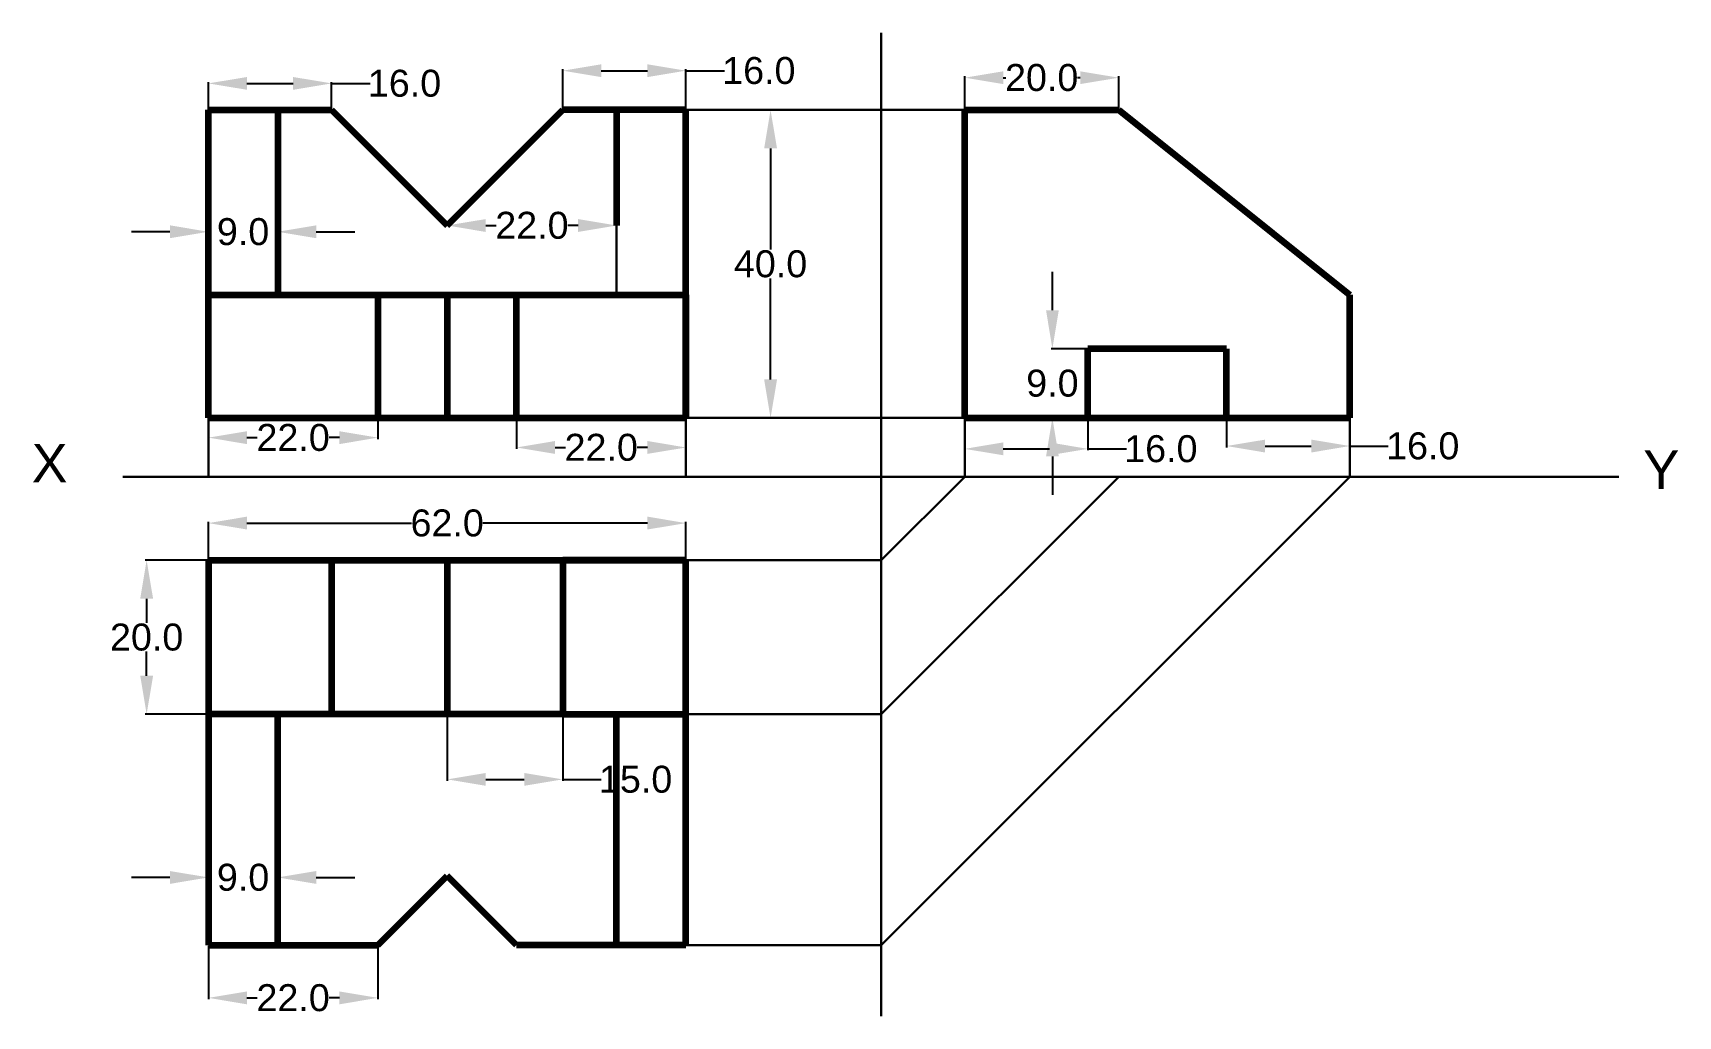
# Model space of a CAD drawing. Header units: millimetres. Extents: x -29 to 185, y 46 to 173.
import ezdxf

# ---------------------------------------------------------------- set-up
doc = ezdxf.new("R2010")
doc.units = ezdxf.units.MM
doc.layers.add('thick continuous', color=7, linetype='Continuous', lineweight=30)
doc.styles.get("Standard").update_dxf_attribs({"font": 'arial.ttf'})
doc.dimstyles.get("Standard").update_dxf_attribs({"dimtxt": 3.5, "dimasz": 5, "dimexe": 0.18, "dimexo": 0.0625, "dimgap": 0.09, "dimtad": 0, "dimtih": 1, "dimtoh": 1, "dimdec": 1, "dimzin": 0, "dimdsep": 46, "dimtxsty": 'Standard', "dimcen": 0.09, "dimadec": 0, "dimazin": 0, "dimtfac": 1, "dimtdec": 1, "dimtofl": 0, "dimtmove": 0, "dimatfit": 3, "dimfxl": 1, "dimtolj": 1, "dimtzin": 0, "dimarcsym": 0})

# ---------------------------------------------------------------- blocks, each defined once
blk = doc.blocks.new('*D56')
at = {"layer": 'Defpoints', "color": 0, "transparency": 16777216}
for p in [(10.17, 166.7), (-5.83, 163.25), (10.17, 163.25)]:
    blk.add_point(p, dxfattribs=at)
at = {"layer": 'thick continuous', "color": 0, "lineweight": -2, "transparency": 16777216}
for p, q in [((-5.83, 163.31), (-5.83, 166.88)), ((-0.83, 166.7), (5.17, 166.7)), ((10.17, 163.31), (10.17, 166.88)), ((10.17, 166.7), (15.17, 166.7))]:
    blk.add_line(p, q, dxfattribs=at)
at = {"layer": 'thick continuous', "color": 0, "transparency": 16777216}
for points in [[(-0.83, 167.53), (-0.83, 165.87), (-5.83, 166.7)], [(5.17, 167.53), (5.17, 165.87), (10.17, 166.7)]]:
    blk.add_solid(points, dxfattribs=at)
at = {"layer": 'thick continuous', "color": 0, "transparency": 16777216, "insert": (19.63, 166.7), "char_height": 3.5, "attachment_point": 5}
blk.add_mtext('\\A1;16.0', dxfattribs=at)
blk = doc.blocks.new('*D57')
at = {"layer": 'Defpoints', "color": 0, "transparency": 16777216}
for p in [(56.17, 168.35), (40.17, 163.25), (56.17, 163.25)]:
    blk.add_point(p, dxfattribs=at)
at = {"layer": 'thick continuous', "color": 0, "lineweight": -2, "transparency": 16777216}
for p, q in [((40.17, 163.31), (40.17, 168.53)), ((45.17, 168.35), (51.17, 168.35)), ((56.17, 163.31), (56.17, 168.53)), ((56.17, 168.35), (61.17, 168.35))]:
    blk.add_line(p, q, dxfattribs=at)
at = {"layer": 'thick continuous', "color": 0, "transparency": 16777216}
for points in [[(45.17, 169.18), (45.17, 167.52), (40.17, 168.35)], [(51.17, 169.18), (51.17, 167.52), (56.17, 168.35)]]:
    blk.add_solid(points, dxfattribs=at)
at = {"layer": 'thick continuous', "color": 0, "transparency": 16777216, "insert": (65.63, 168.35), "char_height": 3.5, "attachment_point": 5}
blk.add_mtext('\\A1;16.0', dxfattribs=at)
blk = doc.blocks.new('*D58')
at = {"layer": 'Defpoints', "color": 0, "transparency": 16777216}
for p in [(56.17, 163.25), (56.17, 123.25), (67.15, 123.25)]:
    blk.add_point(p, dxfattribs=at)
at = {"layer": 'thick continuous', "color": 0, "lineweight": -2, "transparency": 16777216}
for p, q in [((56.23, 163.25), (67.33, 163.25)), ((67.15, 158.25), (67.15, 145.12)), ((67.15, 128.25), (67.15, 141.37)), ((56.23, 123.25), (67.33, 123.25))]:
    blk.add_line(p, q, dxfattribs=at)
at = {"layer": 'thick continuous', "color": 0, "transparency": 16777216}
for points in [[(66.32, 158.25), (67.99, 158.25), (67.15, 163.25)], [(66.32, 128.25), (67.99, 128.25), (67.15, 123.25)]]:
    blk.add_solid(points, dxfattribs=at)
at = {"layer": 'thick continuous', "color": 0, "transparency": 16777216, "insert": (67.15, 143.25), "char_height": 3.5, "attachment_point": 5}
blk.add_mtext('\\A1;40.0', dxfattribs=at)
blk = doc.blocks.new('*D59')
at = {"layer": 'Defpoints', "color": 0, "transparency": 16777216}
for p in [(3.17, 147.43), (-5.83, 139.25), (3.17, 139.25)]:
    blk.add_point(p, dxfattribs=at)
at = {"layer": 'thick continuous', "color": 0, "lineweight": -2, "transparency": 16777216}
for p, q in [((-10.83, 147.43), (-15.83, 147.43)), ((-5.83, 139.31), (-5.83, 147.61)), ((3.17, 139.31), (3.17, 147.61)), ((8.17, 147.43), (13.17, 147.43))]:
    blk.add_line(p, q, dxfattribs=at)
at = {"layer": 'thick continuous', "color": 0, "transparency": 16777216}
for points in [[(-10.83, 148.27), (-10.83, 146.6), (-5.83, 147.43)], [(8.17, 148.27), (8.17, 146.6), (3.17, 147.43)]]:
    blk.add_solid(points, dxfattribs=at)
at = {"layer": 'thick continuous', "color": 0, "lineweight": 158, "transparency": 16777216, "insert": (-1.33, 147.43), "char_height": 3.5, "attachment_point": 5}
blk.add_mtext('\\A1;9.0', dxfattribs=at)
blk = doc.blocks.new('*D60')
at = {"layer": 'Defpoints', "color": 0, "transparency": 16777216}
for p in [(-5.83, 123.25), (16.17, 123.25), (16.17, 120.7)]:
    blk.add_point(p, dxfattribs=at)
at = {"layer": 'thick continuous', "color": 0, "lineweight": -2, "transparency": 16777216}
for p, q in [((-5.83, 123.18), (-5.83, 120.52)), ((16.17, 123.18), (16.17, 120.52)), ((-0.83, 120.7), (0.51, 120.7)), ((11.17, 120.7), (9.83, 120.7))]:
    blk.add_line(p, q, dxfattribs=at)
at = {"layer": 'thick continuous', "color": 0, "transparency": 16777216}
for points in [[(-0.83, 121.53), (-0.83, 119.86), (-5.83, 120.7)], [(11.17, 121.53), (11.17, 119.86), (16.17, 120.7)]]:
    blk.add_solid(points, dxfattribs=at)
at = {"layer": 'thick continuous', "color": 0, "transparency": 16777216, "insert": (5.17, 120.7), "char_height": 3.5, "attachment_point": 5}
blk.add_mtext('\\A1;22.0', dxfattribs=at)
blk = doc.blocks.new('*D61')
at = {"layer": 'Defpoints', "color": 0, "transparency": 16777216}
for p in [(34.17, 123.25), (56.17, 123.25), (56.17, 119.42)]:
    blk.add_point(p, dxfattribs=at)
at = {"layer": 'thick continuous', "color": 0, "lineweight": -2, "transparency": 16777216}
for p, q in [((34.17, 123.18), (34.17, 119.24)), ((56.17, 123.18), (56.17, 119.24)), ((39.17, 119.42), (40.51, 119.42)), ((51.17, 119.42), (49.83, 119.42))]:
    blk.add_line(p, q, dxfattribs=at)
at = {"layer": 'thick continuous', "color": 0, "transparency": 16777216}
for points in [[(39.17, 120.26), (39.17, 118.59), (34.17, 119.42)], [(51.17, 120.26), (51.17, 118.59), (56.17, 119.42)]]:
    blk.add_solid(points, dxfattribs=at)
at = {"layer": 'thick continuous', "color": 0, "transparency": 16777216, "insert": (45.17, 119.42), "char_height": 3.5, "attachment_point": 5}
blk.add_mtext('\\A1;22.0', dxfattribs=at)
blk = doc.blocks.new('*D62')
at = {"layer": 'Defpoints', "color": 0, "transparency": 16777216}
for p in [(56.17, 109.6), (-5.83, 104.78), (56.17, 104.78)]:
    blk.add_point(p, dxfattribs=at)
at = {"layer": 'thick continuous', "color": 0, "lineweight": -2, "transparency": 16777216}
for p, q in [((-5.83, 104.85), (-5.83, 109.78)), ((-0.83, 109.6), (20.53, 109.6)), ((51.17, 109.6), (29.81, 109.6)), ((56.17, 104.85), (56.17, 109.78))]:
    blk.add_line(p, q, dxfattribs=at)
at = {"layer": 'thick continuous', "color": 0, "transparency": 16777216}
for points in [[(-0.83, 110.44), (-0.83, 108.77), (-5.83, 109.6)], [(51.17, 110.44), (51.17, 108.77), (56.17, 109.6)]]:
    blk.add_solid(points, dxfattribs=at)
at = {"layer": 'thick continuous', "color": 0, "transparency": 16777216, "insert": (25.17, 109.6), "char_height": 3.5, "attachment_point": 5}
blk.add_mtext('\\A1;62.0', dxfattribs=at)
blk = doc.blocks.new('*D63')
at = {"layer": 'Defpoints', "color": 0, "transparency": 16777216}
for p in [(25.17, 148.25), (25.17, 148.25), (47.17, 148.25)]:
    blk.add_point(p, dxfattribs=at)
at = {"layer": 'thick continuous', "color": 0, "lineweight": -2, "transparency": 16777216}
for p, q in [((25.17, 148.31), (25.17, 148.43)), ((30.17, 148.25), (31.51, 148.25)), ((42.17, 148.25), (40.83, 148.25)), ((47.17, 148.31), (47.17, 148.43))]:
    blk.add_line(p, q, dxfattribs=at)
at = {"layer": 'thick continuous', "color": 0, "transparency": 16777216}
for points in [[(30.17, 149.08), (30.17, 147.41), (25.17, 148.25)], [(42.17, 149.08), (42.17, 147.41), (47.17, 148.25)]]:
    blk.add_solid(points, dxfattribs=at)
at = {"layer": 'thick continuous', "color": 0, "transparency": 16777216, "insert": (36.17, 148.25), "char_height": 3.5, "attachment_point": 5}
blk.add_mtext('\\A1;22.0', dxfattribs=at)
blk = doc.blocks.new('*D64')
at = {"layer": 'Defpoints', "color": 0, "transparency": 16777216}
for p in [(3.17, 63.59), (-5.83, 54.78), (3.17, 54.78)]:
    blk.add_point(p, dxfattribs=at)
at = {"layer": 'thick continuous', "color": 0, "lineweight": -2, "transparency": 16777216}
for p, q in [((-10.83, 63.59), (-15.83, 63.59)), ((-5.83, 54.85), (-5.83, 63.77)), ((3.17, 54.85), (3.17, 63.77)), ((8.17, 63.59), (13.17, 63.59))]:
    blk.add_line(p, q, dxfattribs=at)
at = {"layer": 'thick continuous', "color": 0, "transparency": 16777216}
for points in [[(-10.83, 64.42), (-10.83, 62.75), (-5.83, 63.59)], [(8.17, 64.42), (8.17, 62.75), (3.17, 63.59)]]:
    blk.add_solid(points, dxfattribs=at)
at = {"layer": 'thick continuous', "color": 0, "transparency": 16777216, "insert": (-1.33, 63.59), "char_height": 3.5, "attachment_point": 5}
blk.add_mtext('\\A1;9.0', dxfattribs=at)
blk = doc.blocks.new('*D65')
at = {"layer": 'Defpoints', "color": 0, "transparency": 16777216}
for p in [(-5.83, 54.78), (16.17, 54.78), (16.17, 47.95)]:
    blk.add_point(p, dxfattribs=at)
at = {"layer": 'thick continuous', "color": 0, "lineweight": -2, "transparency": 16777216}
for p, q in [((-5.83, 54.72), (-5.83, 47.77)), ((16.17, 54.72), (16.17, 47.77)), ((-0.83, 47.95), (0.51, 47.95)), ((11.17, 47.95), (9.83, 47.95))]:
    blk.add_line(p, q, dxfattribs=at)
at = {"layer": 'thick continuous', "color": 0, "transparency": 16777216}
for points in [[(-0.83, 48.78), (-0.83, 47.11), (-5.83, 47.95)], [(11.17, 48.78), (11.17, 47.11), (16.17, 47.95)]]:
    blk.add_solid(points, dxfattribs=at)
at = {"layer": 'thick continuous', "color": 0, "transparency": 16777216, "insert": (5.17, 47.95), "char_height": 3.5, "attachment_point": 5}
blk.add_mtext('\\A1;22.0', dxfattribs=at)
blk = doc.blocks.new('*D66')
at = {"layer": 'Defpoints', "color": 0, "transparency": 16777216}
for p in [(-5.83, 104.78), (-13.85, 84.78), (-5.83, 84.78)]:
    blk.add_point(p, dxfattribs=at)
at = {"layer": 'thick continuous', "color": 0, "lineweight": -2, "transparency": 16777216}
for p, q in [((-5.9, 104.78), (-14.03, 104.78)), ((-13.85, 99.78), (-13.85, 96.66)), ((-13.85, 89.78), (-13.85, 92.91)), ((-5.9, 84.78), (-14.03, 84.78))]:
    blk.add_line(p, q, dxfattribs=at)
at = {"layer": 'thick continuous', "color": 0, "transparency": 16777216}
for points in [[(-14.68, 99.78), (-13.01, 99.78), (-13.85, 104.78)], [(-14.68, 89.78), (-13.01, 89.78), (-13.85, 84.78)]]:
    blk.add_solid(points, dxfattribs=at)
at = {"layer": 'thick continuous', "color": 0, "transparency": 16777216, "insert": (-13.85, 94.78), "char_height": 3.5, "attachment_point": 5}
blk.add_mtext('\\A1;20.0', dxfattribs=at)
blk = doc.blocks.new('*D67')
at = {"layer": 'Defpoints', "color": 0, "transparency": 16777216}
for p in [(25.17, 84.78), (40.17, 84.78), (40.17, 76.32)]:
    blk.add_point(p, dxfattribs=at)
at = {"layer": 'thick continuous', "color": 0, "lineweight": -2, "transparency": 16777216}
for p, q in [((25.17, 84.72), (25.17, 76.14)), ((40.17, 84.72), (40.17, 76.14)), ((30.17, 76.32), (35.17, 76.32)), ((40.17, 76.32), (45.17, 76.32))]:
    blk.add_line(p, q, dxfattribs=at)
at = {"layer": 'thick continuous', "color": 0, "transparency": 16777216}
for points in [[(30.17, 77.15), (30.17, 75.49), (25.17, 76.32)], [(35.17, 77.15), (35.17, 75.49), (40.17, 76.32)]]:
    blk.add_solid(points, dxfattribs=at)
at = {"layer": 'thick continuous', "color": 0, "transparency": 16777216, "insert": (49.63, 76.32), "char_height": 3.5, "attachment_point": 5}
blk.add_mtext('\\A1;15.0', dxfattribs=at)
blk = doc.blocks.new('*D68')
at = {"layer": 'Defpoints', "color": 0, "transparency": 16777216}
for p in [(92.35, 123.25), (108.35, 123.25), (108.35, 119.24)]:
    blk.add_point(p, dxfattribs=at)
at = {"layer": 'thick continuous', "color": 0, "lineweight": -2, "transparency": 16777216}
for p, q in [((92.35, 123.18), (92.35, 119.06)), ((108.35, 123.18), (108.35, 119.06)), ((97.35, 119.24), (103.35, 119.24)), ((108.35, 119.24), (113.35, 119.24))]:
    blk.add_line(p, q, dxfattribs=at)
at = {"layer": 'thick continuous', "color": 0, "transparency": 16777216}
for points in [[(97.35, 120.08), (97.35, 118.41), (92.35, 119.24)], [(103.35, 120.08), (103.35, 118.41), (108.35, 119.24)]]:
    blk.add_solid(points, dxfattribs=at)
at = {"layer": 'thick continuous', "color": 0, "transparency": 16777216, "insert": (117.82, 119.24), "char_height": 3.5, "attachment_point": 5}
blk.add_mtext('\\A1;16.0', dxfattribs=at)
blk = doc.blocks.new('*D69')
at = {"layer": 'Defpoints', "color": 0, "transparency": 16777216}
for p in [(103.74, 132.25), (108.35, 132.25), (108.8, 123.25)]:
    blk.add_point(p, dxfattribs=at)
at = {"layer": 'thick continuous', "color": 0, "lineweight": -2, "transparency": 16777216}
for p, q in [((103.74, 137.25), (103.74, 142.25)), ((108.29, 132.25), (103.56, 132.25)), ((108.74, 123.25), (103.56, 123.25)), ((103.74, 118.25), (103.74, 113.25))]:
    blk.add_line(p, q, dxfattribs=at)
at = {"layer": 'thick continuous', "color": 0, "transparency": 16777216}
for points in [[(102.91, 137.25), (104.57, 137.25), (103.74, 132.25)], [(102.91, 118.25), (104.57, 118.25), (103.74, 123.25)]]:
    blk.add_solid(points, dxfattribs=at)
at = {"layer": 'thick continuous', "color": 0, "transparency": 16777216, "insert": (103.74, 127.75), "char_height": 3.5, "attachment_point": 5}
blk.add_mtext('\\A1;9.0', dxfattribs=at)
blk = doc.blocks.new('*D70')
at = {"layer": 'Defpoints', "color": 0, "transparency": 16777216}
for p in [(112.35, 167.44), (92.35, 163.25), (112.35, 163.25)]:
    blk.add_point(p, dxfattribs=at)
at = {"layer": 'thick continuous', "color": 0, "lineweight": -2, "transparency": 16777216}
for p, q in [((92.35, 163.31), (92.35, 167.62)), ((97.35, 167.44), (97.69, 167.44)), ((107.35, 167.44), (107.01, 167.44)), ((112.35, 163.31), (112.35, 167.62))]:
    blk.add_line(p, q, dxfattribs=at)
at = {"layer": 'thick continuous', "color": 0, "transparency": 16777216}
for points in [[(97.35, 168.27), (97.35, 166.61), (92.35, 167.44)], [(107.35, 168.27), (107.35, 166.61), (112.35, 167.44)]]:
    blk.add_solid(points, dxfattribs=at)
at = {"layer": 'thick continuous', "color": 0, "transparency": 16777216, "insert": (102.35, 167.44), "char_height": 3.5, "attachment_point": 5}
blk.add_mtext('\\A1;20.0', dxfattribs=at)
blk = doc.blocks.new('*D71')
at = {"layer": 'Defpoints', "color": 0, "transparency": 16777216}
for p in [(126.35, 123.25), (142.35, 123.25), (142.35, 119.61)]:
    blk.add_point(p, dxfattribs=at)
at = {"layer": 'thick continuous', "color": 0, "lineweight": -2, "transparency": 16777216}
for p, q in [((126.35, 123.18), (126.35, 119.43)), ((142.35, 123.18), (142.35, 119.43)), ((131.35, 119.61), (137.35, 119.61)), ((142.35, 119.61), (147.35, 119.61))]:
    blk.add_line(p, q, dxfattribs=at)
at = {"layer": 'thick continuous', "color": 0, "transparency": 16777216}
for points in [[(131.35, 120.44), (131.35, 118.77), (126.35, 119.61)], [(137.35, 120.44), (137.35, 118.77), (142.35, 119.61)]]:
    blk.add_solid(points, dxfattribs=at)
at = {"layer": 'thick continuous', "color": 0, "transparency": 16777216, "insert": (151.82, 119.61), "char_height": 3.5, "attachment_point": 5}
blk.add_mtext('\\A1;16.0', dxfattribs=at)

msp = doc.modelspace()

# ---------------------------------------------------------------- linework, layer by layer
at = {"layer": 'thick continuous'}
for p, q in [((81.53, 173.26), (81.53, 45.58)), ((-5.83, 163.25), (3.17, 163.25)), ((56.17, 163.25), (47.17, 163.25)), ((47.17, 163.25), (47.17, 139.25)), ((47.17, 163.25), (47.17, 148.25)), ((56.17, 163.25), (56.17, 148.25)), ((56.17, 163.25), (92.35, 163.25)), ((92.35, 115.6), (92.35, 157.62)), ((-5.83, 139.25), (-5.83, 123.25)), ((-5.83, 139.25), (16.17, 139.25)), ((142.35, 115.6), (142.35, 139.25)), ((142.35, 123.25), (142.35, 139.25)), ((-5.83, 123.25), (-5.83, 115.6)), ((16.17, 123.25), (-5.83, 123.25)), ((56.17, 123.25), (34.17, 123.25)), ((56.17, 123.25), (56.17, 115.6)), ((56.17, 123.25), (92.35, 123.25)), ((142.35, 123.25), (126.35, 123.25)), ((-16.94, 115.6), (177.27, 115.6)), ((81.53, 104.78), (92.35, 115.6)), ((81.53, 54.78), (142.35, 115.6)), ((81.53, 84.78), (112.35, 115.6)), ((56.17, 104.78), (81.53, 104.78)), ((56.17, 84.78), (81.53, 84.78)), ((-5.83, 54.78), (16.17, 54.78)), ((-5.83, 54.78), (3.17, 54.78)), ((34.17, 54.78), (56.17, 54.78)), ((56.17, 54.78), (47.17, 54.78)), ((56.17, 54.78), (81.53, 54.78))]:
    msp.add_line(p, q, dxfattribs=at)
at = {"layer": 'thick continuous', "lineweight": 158}
for p, q in [((-5.83, 123.25), (-5.83, 163.25)), ((-5.83, 163.25), (10.17, 163.25)), ((3.17, 163.25), (3.17, 139.25)), ((10.17, 163.25), (25.17, 148.25)), ((25.17, 148.25), (40.17, 163.25)), ((56.17, 163.25), (40.17, 163.25)), ((47.17, 163.25), (47.17, 148.25)), ((56.17, 123.25), (56.17, 163.25)), ((92.35, 123.25), (92.35, 163.25)), ((92.35, 163.25), (112.35, 163.25)), ((112.35, 163.25), (142.35, 139.25)), ((-5.83, 139.25), (56.17, 139.25)), ((16.17, 139.25), (16.17, 123.25)), ((25.17, 139.25), (25.17, 123.25)), ((34.17, 123.25), (34.17, 139.25)), ((34.17, 139.25), (56.17, 139.25)), ((56.17, 123.25), (56.17, 139.25)), ((56.17, 139.25), (56.17, 123.25)), ((142.35, 123.25), (142.35, 139.25)), ((108.35, 123.25), (108.35, 132.25)), ((126.35, 132.25), (108.35, 132.25)), ((126.35, 123.25), (126.35, 132.25)), ((-5.83, 123.25), (56.17, 123.25)), ((92.35, 123.25), (142.35, 123.25)), ((92.35, 123.25), (108.35, 123.25)), ((-5.83, 104.78), (56.17, 104.78)), ((-5.83, 104.78), (-5.83, 54.78)), ((-5.83, 104.78), (10.17, 104.78)), ((10.17, 104.78), (10.17, 84.78)), ((10.17, 104.78), (32.17, 104.78)), ((10.17, 104.78), (25.17, 104.78)), ((25.17, 104.78), (25.17, 84.78)), ((56.17, 104.78), (40.17, 104.78)), ((40.17, 104.78), (40.17, 84.78)), ((56.17, 54.78), (56.17, 104.78)), ((40.17, 84.78), (-5.83, 84.78)), ((3.17, 54.78), (3.17, 84.78)), ((40.17, 84.78), (56.17, 84.78)), ((47.17, 54.78), (47.17, 84.78)), ((16.17, 54.78), (25.17, 63.78)), ((34.17, 54.78), (25.17, 63.78)), ((-5.83, 54.78), (16.17, 54.78)), ((56.17, 54.78), (34.17, 54.78))]:
    msp.add_line(p, q, dxfattribs=at)

# ---------------------------------------------------------------- texts
at = {"layer": 'thick continuous'}
for s, p in [('X', (-28.77, 114.88)), ('Y', (180.46, 114.03))]:
    msp.add_text(s, height=5, dxfattribs=at).set_placement(p)

# ---------------------------------------------------------------- dimensions: what is measured, and where the dimension line sits
for base, p1, p2, picture, middle in [((10.17, 166.7), (-5.83, 163.25), (10.17, 163.25), '*D56', (19.63, 166.7)), ((56.17, 168.35), (40.17, 163.25), (56.17, 163.25), '*D57', (65.63, 168.35)), ((112.35, 167.44), (92.35, 163.25), (112.35, 163.25), '*D70', (102.35, 167.44)), ((25.17, 148.25), (47.17, 148.25), (25.17, 148.25), '*D63', (36.17, 148.25)), ((16.17, 120.7), (-5.83, 123.25), (16.17, 123.25), '*D60', (5.17, 120.7)), ((56.17, 119.42), (34.17, 123.25), (56.17, 123.25), '*D61', (45.17, 119.42)), ((108.35, 119.24), (92.35, 123.25), (108.35, 123.25), '*D68', (117.82, 119.24)), ((142.35, 119.61), (126.35, 123.25), (142.35, 123.25), '*D71', (151.82, 119.61)), ((56.17, 109.6), (-5.83, 104.78), (56.17, 104.78), '*D62', (25.17, 109.6)), ((40.17, 76.32), (25.17, 84.78), (40.17, 84.78), '*D67', (49.63, 76.32)), ((3.17, 63.59), (-5.83, 54.78), (3.17, 54.78), '*D64', (-1.33, 63.59)), ((16.17, 47.95), (-5.83, 54.78), (16.17, 54.78), '*D65', (5.17, 47.95))]:
    dim = msp.add_linear_dim(base=base, p1=p1, p2=p2, dimstyle='Standard', dxfattribs=at)
    dim.commit()
    dim.dimension.update_dxf_attribs({"geometry": picture, "text_midpoint": middle})
for base, p1, p2, picture, middle in [((67.15, 123.25), (56.17, 163.25), (56.17, 123.25), '*D58', (67.15, 143.25)), ((103.74, 132.25), (108.8, 123.25), (108.35, 132.25), '*D69', (103.74, 127.75)), ((-13.85, 84.78), (-5.83, 104.78), (-5.83, 84.78), '*D66', (-13.85, 94.78))]:
    dim = msp.add_linear_dim(base=base, p1=p1, p2=p2, angle=90, dimstyle='Standard', dxfattribs=at)
    dim.commit()
    dim.dimension.update_dxf_attribs({"geometry": picture, "text_midpoint": middle})
at = {"layer": 'thick continuous', "lineweight": 158}
dim = msp.add_linear_dim(base=(3.17, 147.43), p1=(-5.83, 139.25), p2=(3.17, 139.25), dimstyle='Standard', dxfattribs=at)
dim.commit()
dim.dimension.update_dxf_attribs({"geometry": '*D59', "text_midpoint": (-1.33, 147.43)})

doc.saveas('drawing.dxf')
